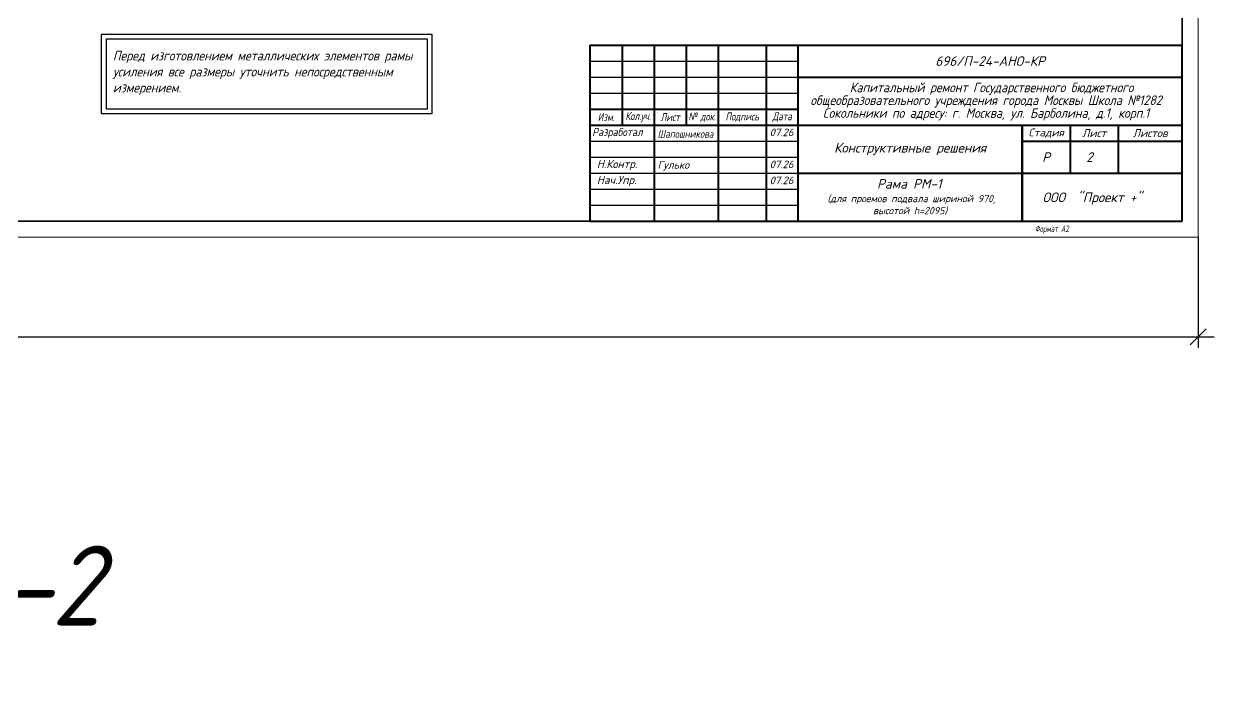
# Model space of a CAD drawing. Header units: millimetres. Extents: x 749182 to 2267578, y 70462 to 311449.
# Drawn here: x 2074485 to 2081924, y 220262 to 224452 of the extents above; entities that cross this region are included whole.
import ezdxf

# ---------------------------------------------------------------- set-up
doc = ezdxf.new("R2010")
doc.units = ezdxf.units.MM
doc.layers.get('Defpoints').update_dxf_attribs({"color": 255})
doc.layers.add('Shtamp', color=7, linetype='Continuous', lineweight=35)
doc.layers.add('штамп', color=7, linetype='Continuous', lineweight=25)
doc.layers.add('VPORTS', color=7, linetype='Continuous')
doc.layers.add('Текст', color=7, linetype='Continuous')
doc.styles.add('GOST', font='', dxfattribs={"width": 0.8, "oblique": 10})
doc.styles.add('GOST 2.304_new', font='isocpeur.ttf', dxfattribs={"width": 0.9, "oblique": 15})
doc.styles.add('БДА100', font='romand.shx', dxfattribs={"width": 0.7})
doc.styles.add('М2', font='isocpeui.ttf')
doc.styles.get('GOST').set_extended_font_data('GOST type A')
doc.dimstyles.new('БДА1', dxfattribs={"dimtxt": 2, "dimasz": 1, "dimexe": 0.7, "dimexo": 0, "dimgap": 0.8, "dimtad": 1, "dimdec": 0, "dimrnd": 1, "dimzin": 0, "dimdsep": 46, "dimtxsty": 'БДА100', "dimblk": 'OBLIQUE', "dimcen": 2, "dimdle": 1, "dimadec": 0, "dimazin": 0, "dimtfac": 1, "dimtdec": 0, "dimtmove": 1, "dimatfit": 3, "dimldrblk": 'NONE', "dimfxl": 0, "dimtolj": 1, "dimtzin": 0, "dimlwd": -1, "dimlwe": -1, "dimarcsym": 0})

# ---------------------------------------------------------------- blocks, each defined once
blk = doc.blocks.new('_Oblique')
at = {"color": 0, "linetype": 'ByBlock', "lineweight": -2}
blk.add_line((-0.5, -0.5), (0.5, 0.5), dxfattribs=at)
blk = doc.blocks.new('*D714')
at = {"layer": 'Defpoints', "color": 0, "transparency": 16777216}
for p, q in [((0, 0), (0, -34.62)), ((594, 0), (594, -34.62)), ((-5, -31.12), (599, -31.12))]:
    blk.add_line(p, q, dxfattribs=at)
for p in [(0, 0), (594, 0), (594, -31.12)]:
    blk.add_point(p, dxfattribs=at)
at = {"layer": 'Defpoints', "color": 0, "transparency": 16777216, "xscale": 5, "yscale": 5, "zscale": 5, "rotation": 180}
blk.add_blockref('_Oblique', (0, -31.12), dxfattribs=at)
at = {"layer": 'Defpoints', "color": 0, "transparency": 16777216, "xscale": 5, "yscale": 5, "zscale": 5}
blk.add_blockref('_Oblique', (594, -31.12), dxfattribs=at)
at = {"layer": 'Defpoints', "color": 0, "lineweight": 0, "transparency": 16777216, "insert": (105, -22.12), "char_height": 10, "attachment_point": 5, "style": 'БДА100'}
blk.add_mtext('\\A1;594', dxfattribs=at)
blk = doc.blocks.new('_None')
blk = doc.blocks.new('A$C88dd6df2')
at = {"layer": 'Shtamp', "linetype": 'Continuous', "lineweight": 40}
for p, q in [((-185, 55), (0, 55)), ((-185, 0), (-185, 55)), ((-175, 55), (-175, 30)), ((-165, 55), (-165, 0)), ((-155, 55), (-155, 30)), ((-145, 55), (-145, 0)), ((-130, 55), (-130, 0)), ((-120, 0), (-120, 54.99)), ((0, 0), (0, 55)), ((-120, 45), (0, 45)), ((-185, 35), (-120, 35)), ((-185, 30), (0, 30)), ((-50, 0), (-50, 30)), ((-50, 30), (-50, 0)), ((-35, 30), (-35, 15)), ((-20, 30), (-20, 15)), ((-50, 25), (0, 25)), ((-120, 15), (0, 15)), ((-185, 0), (0, 0))]:
    blk.add_line(p, q, dxfattribs=at)
at = {"layer": 'Shtamp', "linetype": 'Continuous', "lineweight": 25}
for p, q in [((-185, 50), (-120, 50)), ((-185, 45), (-120, 45)), ((-185, 40), (-120, 40)), ((-185, 25), (-120, 25)), ((-185, 20), (-120, 20)), ((-185, 15), (-120, 15)), ((-185, 10), (-120, 10)), ((-185, 5), (-120, 5))]:
    blk.add_line(p, q, dxfattribs=at)
at = {"layer": 'штамп', "lineweight": 30}
blk.add_lwpolyline([(-185, 0), (0, 0), (0, 55), (-185, 55)], close=True, dxfattribs=at)
at = {"layer": 'Shtamp', "ltscale": 33.333333, "char_height": 3, "attachment_point": 5, "style": 'М2'}
for s, insert, width, line_spacing_factor in [('{\\W1;696/П-24-АНО-КР}', (-60, 50), 120, 0.76), ('{\\fISOCPEUR|b0|i0|c204|p34;\\Q15;\\W0.9;  Капитальный ремонт Государственного бюджетного общеобразовательного учреждения города Москвы Школа №1282 Сокольники по адресу: г. Москва, ул. Барболина, д.1, корп.1}', (-61.29, 37.36), 120, 0.8), ('{\\W1;Конструктивные решения}', (-85, 22.5), 109.3351, 0.76), ('{\\W1;Р}', (-42.5, 20), 109.3351, 0.76), ('{\\W1;ООО  "Проект +"}', (-28.13, 7.03), 109.3351, 0.76)]:
    blk.add_mtext(s, dxfattribs=dict(at, insert=insert, width=width, line_spacing_factor=line_spacing_factor))
at = {"layer": 'Shtamp', "color": 18, "ltscale": 100, "true_color": 0x000000, "style": 'М2'}
for s, insert, char_height, width, attachment_point in [('{\\W0.8;\\C256;Изм.}', (-180, 32.5), 2.5, 10, 5), ('{\\W0.8;\\C256;Кол\\T0.9;.\\T1;уч.}', (-170, 32.5), 2.5, 10, 5), ('{\\W0.8;\\C256;Лист}', (-160, 32.5), 2.5, 10, 5), ('{\\W0.8;\\C256;№\\T0.75; \\T1;док.}', (-150, 32.5), 2.5, 10, 5), ('{\\W0.8;\\C256;Подпись}', (-137.5, 32.5), 2.5, 15, 5), ('{\\W0.8;\\C256;Дата}', (-125, 32.5), 2.5, 10, 5), ('\\pi0.5,t0;{\\W0.9;\\C256; Разработал}', (-186.29, 27.5), 2.5, 20, 4), ('{\\W0.85;\\C256;Шапошникова}', (-163.93, 27.24), 2.4, 25.0954, 4), ('{\\W1;\\C256;07.26}', (-128.9, 27.73), 2.4, 20, 4), ('{\\W1;\\C256;Стадия}', (-42.5, 27.5), 2.5, 15, 5), ('{\\W1;\\C256;Лист}', (-27.5, 27.5), 2.5, 15, 5), ('{\\W1;\\C256;Листов}', (-10, 27.5), 2.5, 20, 5), ('\\pi0.5,t0;{\\W1;\\C256; Н.Контр.}', (-185, 17.5), 2.5, 20, 4), ('{\\W1;\\C256;Гулько}', (-163.93, 17.24), 2.4, 25.0954, 4), ('{\\W1;\\C256;07.26}', (-128.9, 17.73), 2.4, 20, 4), ('\\pi0.5,t0;{\\W1;\\C256; Нач.Упр.}', (-185, 12.5), 2.5, 20, 4), ('{\\W1;\\C256;07.26}', (-128.9, 12.73), 2.4, 20, 4)]:
    blk.add_mtext(s, dxfattribs=dict(at, insert=insert, char_height=char_height, width=width, attachment_point=attachment_point))
blk = doc.blocks.new('*U713')
at = {"color": 44, "lineweight": 20, "ltscale": 10}
for p, q in [((594, 0), (594, 420)), ((0, 0), (594, 0))]:
    blk.add_line(p, q, dxfattribs=at)
at = {"color": 137, "lineweight": 35, "ltscale": 10}
for p, q in [((589, 5), (589, 415)), ((8.04, 5), (589, 5))]:
    blk.add_line(p, q, dxfattribs=at)
at = {"color": 44, "lineweight": 13, "style": 'GOST', "oblique": 10, "width": 0.8}
for tag in ['ФОРМАТВЕРТ', 'ФОРМАТГОРИЗ']:
    blk.add_attdef(tag, (542.98, 1.6), '', height=2, dxfattribs=at)
at = {"layer": 'Defpoints', "color": 251, "lineweight": 0}
dim = blk.add_linear_dim(base=(594, -31.12), p1=(0, 0), p2=(594, 0), dimstyle='БДА1', override={"dimscale": 5}, dxfattribs=at)
dim.commit()
dim.dimension.update_dxf_attribs({"geometry": '*D714', "text_midpoint": (105, -31.12), "dimtype": 128})

msp = doc.modelspace()

# ---------------------------------------------------------------- linework, layer by layer
at = {"layer": 'Текст', "ltscale": 20}
for points in [[(2074971.3074, 224387.7336), (2077035.1347, 224387.7336), (2077035.1347, 223888.2891), (2074971.3074, 223888.2891)], [(2075001.3074, 224357.7336), (2077005.1347, 224357.7336), (2077005.1347, 223918.2891), (2075001.3074, 223918.2891)]]:
    msp.add_lwpolyline(points, close=True, dxfattribs=at)

# ---------------------------------------------------------------- block references
at = {"xscale": 20, "yscale": 20, "zscale": 20}
msp.add_blockref('*U713', (2069944.3124, 223118.5483), dxfattribs=at).add_auto_attribs({'ФОРМАТГОРИЗ': 'Формат А2'})
at = {"layer": 'VPORTS', "ltscale": 100, "xscale": 20, "yscale": 20, "zscale": 20}
msp.add_blockref('A$C88dd6df2', (2081724.3124, 223218.5483), dxfattribs=at)

# ---------------------------------------------------------------- texts
at = {"color": 0, "lineweight": -3, "ltscale": 0.071429, "char_height": 60, "attachment_point": 1, "style": 'М2'}
for s, insert, width in [('\\pi75.87524;2', (2081049.2657, 223648.7775), 194.341398), ('\\pi315.12053;Рама РМ-1{\\H0.75x; \\P\\pi5.4728;(для проемов подвала шириной 970, \\P\\pi290.45576;высотой h=2095)}', (2079501.8258, 223481.7672), 1057.195604)]:
    msp.add_mtext(s, dxfattribs=dict(at, insert=insert, width=width))
at = {"layer": 'Текст', "ltscale": 20, "insert": (2075041.5355, 224282.4094), "char_height": 60, "attachment_point": 1, "style": 'GOST 2.304_new'}
msp.add_mtext_dynamic_manual_height_columns('Перед изготовлением металлических элементов рамы усиления все размеры уточнить непосредственным измерением.', width=1952.323026, gutter_width=125, heights=[0], dxfattribs=at)
at = {"layer": 'Текст', "lineweight": 30, "ltscale": 20, "insert": (2071360.7323, 221191.0324), "char_height": 100, "attachment_point": 1, "style": 'GOST 2.304_new'}
msp.add_mtext_dynamic_manual_height_columns('\\pi488.453;{\\H5x;Рама РМ-2 \\P\\pi1073.019;\\H0.15x;(для проемов подвала шириной 970)}', width=4169.856161, gutter_width=125, heights=[0], dxfattribs=at)

doc.saveas('drawing.dxf')
